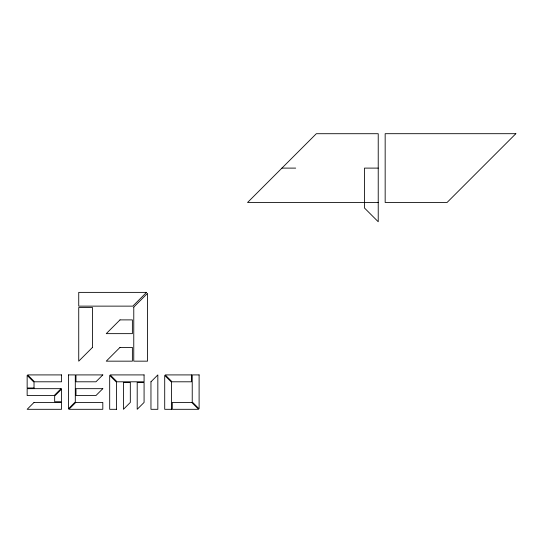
<?xml version="1.0" encoding="UTF-8"?>
<svg xmlns="http://www.w3.org/2000/svg" width="543" height="543" viewBox="0 0 543 543"><rect width="100%" height="100%" fill="white"/><g stroke="black" fill="none" stroke-linecap="round" stroke-linejoin="round"><path stroke-width="0.81" d="M281.932 168.106L295.691 168.106M378.227 168.106L364.475 168.106L364.475 208.003L378.227 221.754L378.227 133.714L316.325 133.714L247.547 202.498L378.227 202.498M68.418 374.914L68.418 408.825L75.301 401.942L75.301 374.914L68.418 374.914M123.444 382.482L123.444 409.307L130.32 402.431L130.32 382.482L123.444 382.482M133.782 307.087L133.761 361.163L147.52 361.163L147.54 293.329L133.782 307.087M137.203 382.482L137.203 409.307L144.078 402.431L144.078 382.482L137.203 382.482M150.961 381.797L150.961 409.307L157.837 409.307L157.837 374.914L150.961 381.797M34.026 402.431L27.15 409.307L61.542 409.307L61.542 402.431L34.026 402.431M146.549 292.378L132.791 306.13L78.735 306.137L78.735 292.378L146.549 292.378M92.493 347.405L78.735 361.163L78.735 307.508L92.493 307.508L92.493 347.405M120.003 319.888L106.252 333.646L132.383 333.646L132.383 319.888L120.003 319.888M61.054 388.673L54.178 395.548L27.15 395.548L27.15 388.673L61.054 388.673M61.542 389.161L54.667 396.037L54.667 401.739L61.542 401.739L61.542 389.161M120.003 347.405L106.252 361.163L132.383 361.163L132.383 347.405L120.003 347.405M102.81 374.914L95.935 381.797L75.986 381.797L75.986 374.914L102.81 374.914M75.782 402.431L68.907 409.307L102.81 409.307L102.81 402.431L75.782 402.431M102.81 388.673L95.935 395.548L75.986 395.548L75.986 388.673L102.81 388.673M515.85 133.693L447.065 202.471L385.163 202.471L385.163 133.693L515.85 133.693M61.542 374.914L27.639 374.914L34.514 381.797L61.542 381.797L61.542 374.914M144.078 374.914L110.175 374.914L117.05 381.797L144.078 381.797L144.078 374.914M191.543 374.914L165.201 374.914L172.077 381.797L191.543 381.797L191.543 374.914M199.105 374.914L192.229 374.914L192.229 401.942L199.105 408.825L199.105 374.914M34.026 387.987L27.15 387.987L27.15 375.403L34.026 382.279L34.026 387.987M191.74 402.431L172.28 402.431L172.28 409.307L198.623 409.307L191.74 402.431M116.569 409.307L109.693 409.307L109.686 375.403L116.569 382.279L116.569 409.307M171.595 409.307L164.712 409.307L164.712 375.403L171.595 382.279L171.595 409.307"/></g></svg>
